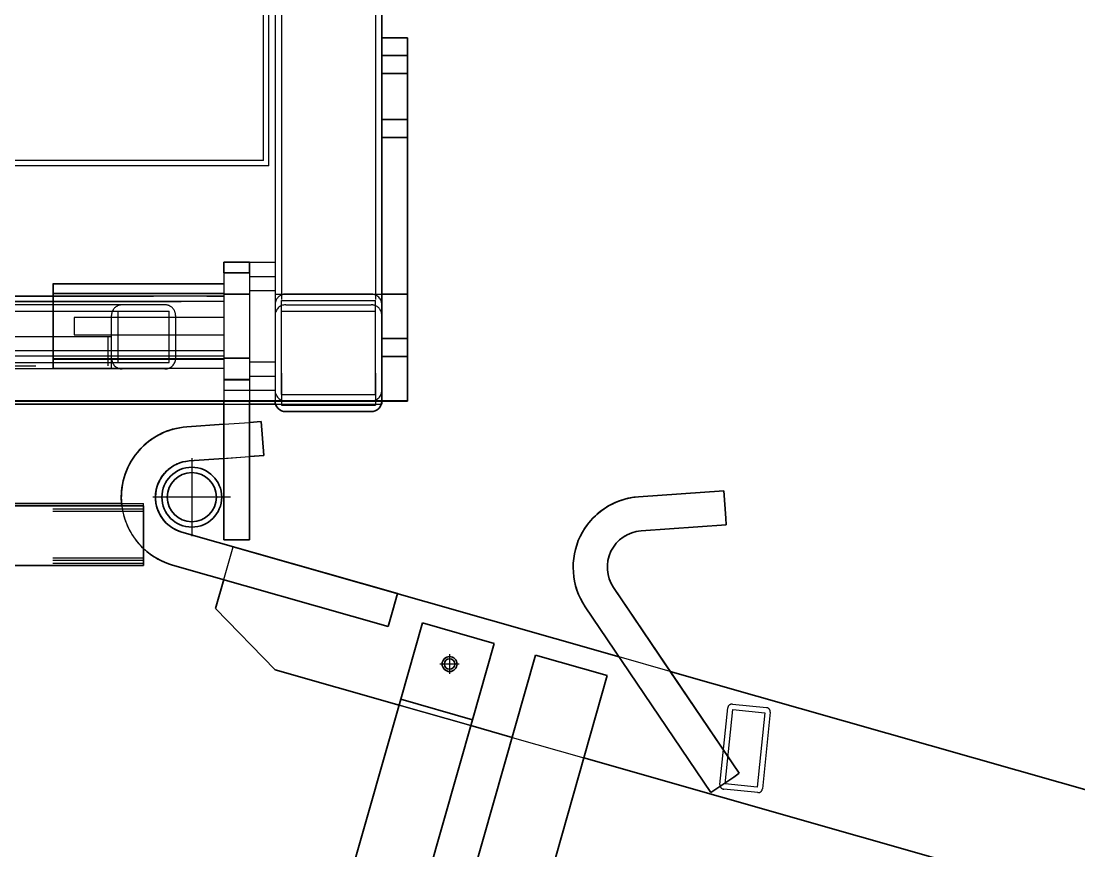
# Model space of a CAD drawing. Header units: millimetres. Extents: x -73083 to 81340, y -6859 to 6812.
# Drawn here: x -62940.3 to -62445.1, y -274.7 to 113.5 of the extents above; entities that cross this region are included whole.
import ezdxf

# ---------------------------------------------------------------- set-up
doc = ezdxf.new("R2010")
doc.units = ezdxf.units.MM
doc.linetypes.add('AM_ISO02W050', pattern=[7.5, 6, -1.5])
doc.linetypes.add('AM_ISO08W050', pattern=[18, 12, -1.5, 3, -1.5])
doc.layers.add('AM_7', color=2, linetype='AM_ISO08W050', lineweight=25)
doc.layers.add('AM_HID', color=1, linetype='AM_ISO02W050', lineweight=25)

msp = doc.modelspace()

# ---------------------------------------------------------------- linework, layer by layer
at = {"color": 7, "lineweight": 35, "ltscale": 23}
for p, q in [((-62771.43913, -64.23774), (-62771.43913, 634.25604)), ((-62771.44499, 105.78143), (-62759.44499, 105.78143)), ((-62759.44645, 105.78436), (-62759.43034, 105.78436)), ((-62759.44499, 105.78143), (-62759.44499, -64.21857)), ((-62759.43034, -14.21576), (-62759.43034, 105.78436)), ((-62759.44596, -14.21576), (-62759.43034, -14.21576)), ((-62759.43034, -64.21576), (-62759.43034, -14.21576)), ((-62771.43913, -64.23774), (-63016.43913, -64.23774)), ((-62845.4445, -64.23774), (-62845.4445, -129.24921)), ((-62833.4445, -64.23774), (-62833.4445, -129.24921)), ((-62759.44596, -64.22992), (-62771.44596, -64.22992)), ((-62771.44499, -64.21857), (-62759.44499, -64.21857)), ((-62771.44401, -65.72529), (-62771.44401, -64.22529)), ((-62759.44596, -64.22992), (-62759.44596, -64.21906)), ((-62759.4445, -64.21576), (-62759.43034, -64.21576)), ((-63016.44401, -65.72529), (-62845.44401, -65.72529)), ((-62833.44401, -65.72529), (-62821.21354, -65.72529)), ((-62776.44499, -69.21894), (-62816.44499, -69.21894)), ((-62771.67741, -65.72529), (-62771.44401, -65.72529)), ((-62833.44499, -74.22223), (-62827.89323, -73.82428)), ((-62833.4445, -74.22272), (-62827.89372, -73.82477)), ((-62827.32194, -81.80439), (-62827.89372, -73.82477)), ((-62862.80436, -76.32746), (-62845.4445, -75.08295)), ((-62862.80387, -76.32697), (-62845.44499, -75.08259)), ((-62826.74968, -89.78388), (-62827.32194, -81.80439)), ((-62861.65983, -92.28657), (-62845.4445, -91.12409)), ((-62833.4445, -90.26386), (-62826.74968, -89.78388)), ((-62651.22184, -109.06354), (-62611.32389, -106.20331)), ((-62651.22136, -109.06305), (-62611.32389, -106.20282)), ((-62610.40397, -119.03534), (-62611.32389, -106.20331)), ((-63078.02311, -112.15497), (-62893.31511, -112.15497)), ((-63078.02214, -113.23542), (-62883.02214, -113.23542)), ((-62883.02214, -127.23554), (-62883.02214, -113.23542)), ((-62650.0778, -125.02265), (-62610.17985, -122.1623)), ((-62610.17985, -122.1623), (-62610.40397, -119.03534)), ((-62883.02214, -141.23542), (-62883.02214, -127.23554)), ((-62764.11882, -154.35761), (-62865.10173, -125.59272)), ((-62764.11784, -154.357), (-62865.10124, -125.59211)), ((-62833.4445, -129.24921), (-62845.4445, -129.24921)), ((-62660.31364, -183.92621), (-62841.05827, -132.44147)), ((-63078.02214, -141.23542), (-62883.02214, -141.23542)), ((-62768.50163, -169.74543), (-62869.48503, -140.98053)), ((-62845.44108, -147.82929), (-62849.27653, -161.29377)), ((-62604.07096, -238.45588), (-62662.93913, -151.51008)), ((-62636.3737, -190.74482), (-62662.93864, -151.50947)), ((-62764.11882, -154.35761), (-62766.31022, -162.05146)), ((-62849.27653, -161.29377), (-62821.44011, -190.0185)), ((-62766.31022, -162.05146), (-62768.50163, -169.74543)), ((-62617.31999, -247.42621), (-62676.18815, -160.48041)), ((-62762.5944, -203.76093), (-62752.4318, -168.08417)), ((-62752.4318, -168.08417), (-62718.77116, -177.67255)), ((-62728.93327, -213.34931), (-62718.77116, -177.67255)), ((-62748.84733, -356.26545), (-62699.53581, -183.15156)), ((-62665.87468, -192.73981), (-62699.53581, -183.15156)), ((-62821.44011, -190.0185), (-62763.38981, -206.55402)), ((-62665.87468, -192.73981), (-62715.1862, -365.8537)), ((-60254.111, -869.32953), (-62636.37419, -190.74531)), ((-62762.5944, -203.76105), (-62915.07682, -739.07123)), ((-62728.93327, -213.34931), (-62762.5944, -203.76093)), ((-62728.93327, -213.34931), (-62881.41569, -748.65961)), ((-62729.72917, -216.14228), (-62710.49382, -221.62128)), ((-62676.83317, -231.20966), (-62282.51823, -343.52961)), ((-62606.66716, -240.21357), (-62617.31999, -247.42621)), ((-62606.66716, -240.21357), (-62604.07096, -238.45588))]:
    msp.add_line(p, q, dxfattribs=at)
for centre, radius in [((-62860.4445, -109.24311), 14), ((-62860.4445, -109.24311), 11.5), ((-62739.71061, -187.30451), 3.5), ((-62739.71061, -187.30451), 2.4585)]:
    msp.add_circle(centre, radius, dxfattribs=at)
for centre, radius, start, end in [((-62816.44499, -64.21894), 4.99998, 180.2125915, 270.0001409), ((-62776.44499, -64.21894), 5, 269.999895, 359.7872657), ((-62860.4445, -109.24299), 33, 94.1004724, 186.9488245), ((-62860.44401, -109.2425), 33, 94.1004724, 138.8301109), ((-62860.4445, -109.24299), 17, 94.1004724, 254.1004714), ((-62860.44401, -109.2425), 17, 138.840766, 254.1004714), ((-62860.44401, -109.2425), 33, 174.1004701, 186.9498218), ((-62648.86198, -141.97907), 33, 94.1004793, 214.1004794), ((-62648.86149, -141.97858), 33, 94.1004793, 138.8293049), ((-62648.86198, -141.97907), 17, 94.1004793, 214.1004794), ((-62860.4445, -109.24299), 33, 226.8349163, 254.1004782), ((-62739.71012, -187.30402), 2.4585, 315.4285624, 316.4983647)]:
    msp.add_arc(centre, radius, start, end, dxfattribs=at)
at = {"layer": 'AM_7', "ltscale": 23}
for p, q in [((-62860.4445, -91.04316), (-62860.4445, -127.44318)), ((-62842.24479, -109.24311), (-62878.6447, -109.24311)), ((-62739.71061, -182.75458), (-62739.71061, -191.85456)), ((-62735.16081, -187.30451), (-62744.26042, -187.30451))]:
    msp.add_line(p, q, dxfattribs=at)
at = {"layer": 'AM_HID', "ltscale": 23}
for p, q in [((-62821.44499, 640.77899), (-62821.44499, -64.21894)), ((-62818.44499, 638.77899), (-62818.44499, -66.21894)), ((-62774.44499, 638.77899), (-62774.44499, -66.21894)), ((-62824.43913, 45.76177), (-62824.43913, 445.76177)), ((-62826.93913, 48.26177), (-62826.93913, 443.26184)), ((-62771.44499, 105.78143), (-62771.44499, -64.21857)), ((-62771.44499, 97.46954), (-62759.44499, 97.46954)), ((-62759.43034, 97.47235), (-62771.43034, 97.47235)), ((-62771.44499, 89.09356), (-62759.44499, 89.09356)), ((-62759.43034, 89.09637), (-62771.43034, 89.09637)), ((-62771.44499, 67.46954), (-62759.44499, 67.46954)), ((-62759.43034, 67.47235), (-62771.43034, 67.47235)), ((-62771.44499, 59.09356), (-62759.44499, 59.09356)), ((-62759.43034, 59.09637), (-62771.43034, 59.09637)), ((-62826.93913, 48.26177), (-64221.93913, 48.2619)), ((-62824.43913, 45.76177), (-63016.43962, 45.76177)), ((-62845.4445, 0.75079), (-62845.4445, -64.23774)), ((-62845.4445, 0.75079), (-62833.4445, 0.75079)), ((-62845.44352, 0.7857), (-62845.44352, 0.75726)), ((-62833.44352, 0.7857), (-62845.44352, 0.7857)), ((-62845.41227, -4.23554), (-62845.41227, 0.76446)), ((-62833.41227, 0.76446), (-62845.41227, 0.76446)), ((-62833.4445, 0.78155), (-62821.4445, 0.78155)), ((-62833.4445, 0.78155), (-62833.4445, -59.21845)), ((-62833.4445, 0.75079), (-62833.4445, -64.23774)), ((-62833.41276, 0.76971), (-62821.44401, 0.76971)), ((-62833.41227, -4.23554), (-62833.41227, 0.76446)), ((-62821.4445, 0.78155), (-62821.4445, -59.21845)), ((-62845.4445, -4.24921), (-62833.4445, -4.24921)), ((-62845.4445, -4.24921), (-62833.4445, -4.24921)), ((-62833.44401, -4.24238), (-62845.44401, -4.24238)), ((-62833.44401, -4.24238), (-62845.44401, -4.24238)), ((-62833.44352, -4.21418), (-62845.44352, -4.21418)), ((-62833.44352, -4.21418), (-62845.44352, -4.21418)), ((-62845.44352, -4.2143), (-62833.44352, -4.2143)), ((-62833.44352, -4.2143), (-62845.44352, -4.2143)), ((-62833.44255, -4.21564), (-62845.44255, -4.21564)), ((-62833.44255, -4.21564), (-62845.44255, -4.21564)), ((-62845.44255, -4.21576), (-62833.44255, -4.21576)), ((-62833.44255, -4.21576), (-62845.44255, -4.21576)), ((-62845.41227, -4.23542), (-62833.41227, -4.23542)), ((-62845.41227, -4.23542), (-62833.41227, -4.23542)), ((-62845.41227, -4.23542), (-62833.41227, -4.23542)), ((-62845.41227, -4.23554), (-62845.41227, -54.23554)), ((-62833.41227, -4.23554), (-62845.41227, -4.23554)), ((-62845.41178, -4.23017), (-62833.41178, -4.23017)), ((-62845.41178, -4.23017), (-62833.41178, -4.23017)), ((-62833.41178, -4.23029), (-62845.41178, -4.23029)), ((-62845.41178, -4.23029), (-62833.41178, -4.23029)), ((-62833.41227, -4.23554), (-62833.41227, -54.23554)), ((-62845.44352, -9.46418), (-62925.44352, -9.46418)), ((-62845.44352, -9.4643), (-62925.44352, -9.4643)), ((-62925.44352, -9.4643), (-62925.44352, -48.9643)), ((-62845.44255, -9.46564), (-62925.44255, -9.46564)), ((-62845.44255, -9.46576), (-62925.44255, -9.46576)), ((-62925.41227, -9.48542), (-62925.41227, -29.23542)), ((-62845.41227, -9.48542), (-62925.41227, -9.48542)), ((-62845.41178, -9.48017), (-62925.41178, -9.48017)), ((-62845.41227, -9.48542), (-62845.41227, -29.23542)), ((-62833.4445, -5.89484), (-62821.4445, -5.89484)), ((-62833.4445, -5.89484), (-62821.4445, -5.89484)), ((-62833.4445, -5.89496), (-62821.4445, -5.89496)), ((-62833.4445, -5.89496), (-62821.4445, -5.89496)), ((-62833.44401, -5.90668), (-62821.44401, -5.90668)), ((-62833.44401, -5.90668), (-62821.44401, -5.90668)), ((-62833.44401, -5.9068), (-62821.44401, -5.9068)), ((-62833.44401, -5.9068), (-62821.44401, -5.9068)), ((-62833.44352, -5.89338), (-62821.44352, -5.89338)), ((-62833.44352, -5.8935), (-62821.44352, -5.8935)), ((-62833.44255, -5.89216), (-62821.44255, -5.89216)), ((-62833.44255, -5.89228), (-62821.44255, -5.89228)), ((-62845.44352, -13.8642), (-62925.44352, -13.8642)), ((-62845.44352, -13.8642), (-62925.44352, -13.8642)), ((-62845.44255, -13.86567), (-62925.44255, -13.86567)), ((-62845.44255, -13.86579), (-62925.44255, -13.86579)), ((-62925.41227, -13.88544), (-62845.41227, -13.88544)), ((-62925.41178, -13.88019), (-62845.41178, -13.88019)), ((-62845.4445, -14.24921), (-62833.4445, -14.24921)), ((-62845.4445, -14.24921), (-62833.4445, -14.24921)), ((-62833.44401, -14.24238), (-62845.44401, -14.24238)), ((-62833.44401, -14.24238), (-62845.44401, -14.24238)), ((-62833.44352, -14.21418), (-62845.44352, -14.21418)), ((-62833.44352, -14.2143), (-62845.44352, -14.2143)), ((-62833.44255, -14.21564), (-62845.44255, -14.21564)), ((-62833.44255, -14.21576), (-62845.44255, -14.21576)), ((-62845.41227, -14.23542), (-62833.41227, -14.23542)), ((-62845.41227, -14.23542), (-62833.41227, -14.23542)), ((-62845.41178, -14.23017), (-62833.41178, -14.23017)), ((-62845.41178, -14.23029), (-62833.41178, -14.23029)), ((-62833.4445, -12.54181), (-62821.4445, -12.54181)), ((-62833.4445, -12.54181), (-62821.4445, -12.54181)), ((-62833.4445, -12.54194), (-62821.4445, -12.54194)), ((-62833.4445, -12.54194), (-62821.4445, -12.54194)), ((-62833.44401, -12.55365), (-62821.44401, -12.55365)), ((-62833.44401, -12.55378), (-62821.44401, -12.55378)), ((-62833.44401, -12.55378), (-62821.44401, -12.55378)), ((-62833.44401, -12.55378), (-62821.44401, -12.55378)), ((-62833.44352, -12.54035), (-62821.44352, -12.54035)), ((-62833.44352, -12.54047), (-62821.44352, -12.54047)), ((-62833.44255, -12.53913), (-62821.44255, -12.53913)), ((-62833.44255, -12.53925), (-62821.44255, -12.53925)), ((-62821.44499, -14.22028), (-62816.44499, -14.22028)), ((-62816.44499, -14.21845), (-62776.44499, -14.21845)), ((-62776.44499, -14.22028), (-62816.44499, -14.22028)), ((-62816.44255, -14.21576), (-62776.44255, -14.21576)), ((-62776.44499, -14.22028), (-62771.44499, -14.22028)), ((-62759.44596, -14.22992), (-62771.44596, -14.22992)), ((-62771.4445, -14.21845), (-62759.4445, -14.21845)), ((-62845.47233, -17.73017), (-64038.47233, -17.73017)), ((-62845.47184, -17.72675), (-64038.47136, -17.72675)), ((-64038.47038, -17.71564), (-62845.47087, -17.71564)), ((-64038.46843, -17.73542), (-62845.46843, -17.73542)), ((-62845.44352, -17.71418), (-64038.44352, -17.71418)), ((-62845.44255, -15.21576), (-64038.44255, -15.21576)), ((-62845.44255, -17.71576), (-64038.44255, -17.71576)), ((-62873.02214, -19.23505), (-63648.02214, -19.23505)), ((-63198.47087, -15.21564), (-62845.47087, -15.21564)), ((-62845.44352, -15.21418), (-63016.44011, -15.21418)), ((-62845.47184, -15.22675), (-63016.44011, -15.22675)), ((-62845.47233, -15.23017), (-63016.43962, -15.23017)), ((-63016.43913, -15.23542), (-62845.46843, -15.23542)), ((-62845.47087, -15.21564), (-62845.47087, -15.22724)), ((-62845.46843, -15.23542), (-62845.46843, -43.23542)), ((-62821.44499, -19.21845), (-62821.44499, -59.21845)), ((-62818.44499, -17.21845), (-62774.44499, -17.21845)), ((-62818.44499, -61.21845), (-62818.44499, -17.21845)), ((-62818.44255, -17.21564), (-62774.44255, -17.21564)), ((-62816.44499, -19.21918), (-62776.44499, -19.21918)), ((-62774.44499, -61.21845), (-62774.44499, -17.21845)), ((-63648.02214, -22.23505), (-62871.02214, -22.23505)), ((-62898.02214, -44.23493), (-62898.02214, -24.23493)), ((-62895.02214, -22.23493), (-62895.02214, -46.23493)), ((-62871.02214, -46.23505), (-62871.02214, -22.23505)), ((-62868.02214, -24.23505), (-62868.02214, -44.23505)), ((-62818.44499, -22.21918), (-62774.44499, -22.21918)), ((-62925.41227, -29.23542), (-62925.41227, -48.98542)), ((-62845.44352, -25.21418), (-62915.44352, -25.21418)), ((-62915.44352, -25.21418), (-62915.44352, -33.21418)), ((-62845.41227, -29.23542), (-62845.41227, -48.98542)), ((-62898.02214, -34.23493), (-64108.02214, -34.23481)), ((-62915.44352, -33.21418), (-62845.44352, -33.21418)), ((-62899.52214, -47.73481), (-62899.52214, -34.23481)), ((-62898.02214, -49.23493), (-62898.02214, -34.23493)), ((-62771.44499, -35.04194), (-62759.44499, -35.04194)), ((-62771.44499, -35.04194), (-62759.44499, -35.04194)), ((-62771.4445, -35.03046), (-62759.4445, -35.03046)), ((-62771.4445, -35.03046), (-62759.4445, -35.03046)), ((-62759.44401, -35.04328), (-62771.44401, -35.04328)), ((-62759.44401, -35.0434), (-62771.44401, -35.0434)), ((-62759.43034, -35.02778), (-62771.43034, -35.02778)), ((-62759.43034, -35.02778), (-62771.43034, -35.02778)), ((-62845.47233, -40.73017), (-64038.47233, -40.73017)), ((-62845.47233, -43.23017), (-64038.47233, -43.23017)), ((-62845.47184, -40.72675), (-64038.47136, -40.72675)), ((-62845.47184, -43.22675), (-64038.47136, -43.22675)), ((-62845.47087, -40.71564), (-64038.47038, -40.71564)), ((-62845.47087, -43.21564), (-64038.47038, -43.21564)), ((-62845.46843, -40.73542), (-64038.46843, -40.73542)), ((-62845.44352, -40.71418), (-64038.44352, -40.71418)), ((-62845.44352, -43.21418), (-64038.44352, -43.21418)), ((-62845.44255, -40.71576), (-64038.44255, -40.71576)), ((-62845.44255, -43.21576), (-64038.44255, -43.21576)), ((-62845.46843, -43.23542), (-63016.43913, -43.23542)), ((-62845.44352, -44.56415), (-62925.44352, -44.56415)), ((-62845.44352, -44.56428), (-62925.44352, -44.56428)), ((-62845.44255, -44.56562), (-62925.44255, -44.56562)), ((-62845.44255, -44.56574), (-62925.44255, -44.56574)), ((-62845.4445, -44.24921), (-62833.4445, -44.24921)), ((-62845.4445, -44.24921), (-62833.4445, -44.24921)), ((-62833.44401, -44.24238), (-62845.44401, -44.24238)), ((-62833.44401, -44.24238), (-62845.44401, -44.24238)), ((-62833.44352, -44.21418), (-62845.44352, -44.21418)), ((-62833.44352, -44.2143), (-62845.44352, -44.2143)), ((-62833.44255, -44.21564), (-62845.44255, -44.21564)), ((-62833.44255, -44.21576), (-62845.44255, -44.21576)), ((-62845.41227, -44.23542), (-62833.41227, -44.23542)), ((-62845.41227, -44.23542), (-62833.41227, -44.23542)), ((-62845.41178, -44.23017), (-62833.41178, -44.23017)), ((-62845.41178, -44.23029), (-62833.41178, -44.23029)), ((-62771.44499, -43.41791), (-62759.44499, -43.41791)), ((-62771.44499, -43.41791), (-62759.44499, -43.41791)), ((-62771.4445, -43.40644), (-62759.4445, -43.40644)), ((-62771.4445, -43.40644), (-62759.4445, -43.40644)), ((-62759.44401, -43.41938), (-62771.44401, -43.41938)), ((-62759.44401, -43.41938), (-62771.44401, -43.41938)), ((-62759.43034, -43.40375), (-62771.43034, -43.40375)), ((-62759.43034, -43.40375), (-62771.43034, -43.40375)), ((-62898.02214, -49.23493), (-64108.02214, -49.23481)), ((-64106.52214, -47.73481), (-62899.52214, -47.73481)), ((-63648.02214, -46.23505), (-62871.02214, -46.23505)), ((-62873.02214, -49.23505), (-63016.43913, -49.23505)), ((-62845.44352, -48.96418), (-62925.44352, -48.96418)), ((-62845.44352, -48.9643), (-62925.44352, -48.9643)), ((-62845.44255, -48.96564), (-62925.44255, -48.96564)), ((-62845.44255, -48.96576), (-62925.44255, -48.96576)), ((-62925.41227, -44.58539), (-62845.41227, -44.58539)), ((-62845.41227, -48.98542), (-62925.41227, -48.98542)), ((-62925.41178, -44.58027), (-62845.41178, -44.58027)), ((-62845.41178, -48.98017), (-62925.41178, -48.98017)), ((-62833.4445, -45.89484), (-62821.4445, -45.89484)), ((-62833.4445, -45.89484), (-62821.4445, -45.89484)), ((-62833.4445, -45.89496), (-62821.4445, -45.89496)), ((-62833.4445, -45.89496), (-62821.4445, -45.89496)), ((-62833.44401, -45.90668), (-62821.44401, -45.90668)), ((-62833.44401, -45.90668), (-62821.44401, -45.90668)), ((-62833.44401, -45.9068), (-62821.44401, -45.9068)), ((-62833.44401, -45.9068), (-62821.44401, -45.9068)), ((-62833.44352, -45.89338), (-62821.44352, -45.89338)), ((-62833.44352, -45.8935), (-62821.44352, -45.8935)), ((-62833.44255, -45.89216), (-62821.44255, -45.89216)), ((-62833.44255, -45.89228), (-62821.44255, -45.89228)), ((-62845.4445, -54.24921), (-62833.4445, -54.24921)), ((-62845.4445, -54.24921), (-62833.4445, -54.24921)), ((-62833.44401, -54.24238), (-62845.44401, -54.24238)), ((-62833.44401, -54.24238), (-62845.44401, -54.24238)), ((-62845.44352, -54.21418), (-62833.44352, -54.21418)), ((-62833.44352, -54.21418), (-62845.44352, -54.21418)), ((-62833.44352, -54.2143), (-62845.44352, -54.2143)), ((-62833.44352, -54.2143), (-62845.44352, -54.2143)), ((-62845.44255, -54.21564), (-62833.44255, -54.21564)), ((-62833.44255, -54.21564), (-62845.44255, -54.21564)), ((-62833.44255, -54.21576), (-62845.44255, -54.21576)), ((-62833.44255, -54.21576), (-62845.44255, -54.21576)), ((-62833.41227, -54.23542), (-62845.41227, -54.23542)), ((-62845.41227, -54.23542), (-62833.41227, -54.23542)), ((-62845.41227, -54.23542), (-62833.41227, -54.23542)), ((-62845.41227, -54.23554), (-62845.41227, -59.23554)), ((-62845.41227, -54.23554), (-62833.41227, -54.23554)), ((-62833.41178, -54.23017), (-62845.41178, -54.23017)), ((-62845.41178, -54.23017), (-62833.41178, -54.23017)), ((-62845.41178, -54.23029), (-62833.41178, -54.23029)), ((-62845.41178, -54.23029), (-62833.41178, -54.23029)), ((-62833.4445, -52.54181), (-62821.4445, -52.54181)), ((-62833.4445, -52.54181), (-62821.4445, -52.54181)), ((-62833.4445, -52.54194), (-62821.4445, -52.54194)), ((-62833.4445, -52.54194), (-62821.4445, -52.54194)), ((-62833.44401, -52.55365), (-62821.44401, -52.55365)), ((-62833.44401, -52.55378), (-62821.44401, -52.55378)), ((-62833.44401, -52.55378), (-62821.44401, -52.55378)), ((-62833.44401, -52.55378), (-62821.44401, -52.55378)), ((-62833.44352, -52.54035), (-62821.44352, -52.54035)), ((-62833.44352, -52.54047), (-62821.44352, -52.54047)), ((-62833.44255, -52.53913), (-62821.44255, -52.53913)), ((-62833.44255, -52.53925), (-62821.44255, -52.53925)), ((-62833.41227, -54.23554), (-62833.41227, -59.23554)), ((-62845.44352, -59.2143), (-62833.44352, -59.2143)), ((-62845.41227, -59.23554), (-62833.41227, -59.23554)), ((-62833.4445, -59.21845), (-62821.4445, -59.21845)), ((-62833.41276, -59.23029), (-62821.44401, -59.23029)), ((-63016.44401, -64.22529), (-62771.44401, -64.22529)), ((-62816.44694, -64.22345), (-63016.44206, -64.22345)), ((-62821.44499, -64.23749), (-62821.44499, -64.21894)), ((-62818.44499, -61.21845), (-62774.44499, -61.21845)), ((-62818.44255, -61.21564), (-62774.44255, -61.21564)), ((-62776.44499, -64.21857), (-62816.44499, -64.21857)), ((-62776.44255, -64.21564), (-62816.44255, -64.21564)), ((-62771.44206, -64.22345), (-62776.44303, -64.22345)), ((-62771.44499, -64.21894), (-62771.44499, -64.23749)), ((-62845.44401, -65.72529), (-62833.44401, -65.72529)), ((-62821.21354, -65.72529), (-62771.67741, -65.72529)), ((-62818.44499, -66.21894), (-62774.44499, -66.21894)), ((-62845.44499, -75.08259), (-62833.44499, -74.22223)), ((-62845.4445, -75.08295), (-62833.4445, -74.22272)), ((-62861.65983, -92.28608), (-62826.74919, -89.78327)), ((-62845.4445, -91.12409), (-62833.4445, -90.26386)), ((-62893.31511, -112.15497), (-62883.02165, -112.15497)), ((-62883.02165, -114.51459), (-62883.02165, -112.15497)), ((-64133.02214, -115.73542), (-62883.02214, -115.73542)), ((-64133.02165, -114.65497), (-62883.02165, -114.65497)), ((-62650.07731, -125.02204), (-62610.17936, -122.16181)), ((-62845.44108, -147.82929), (-62841.05827, -132.44147)), ((-64133.02165, -137.65497), (-62883.02165, -137.65497)), ((-64133.02214, -138.73542), (-62883.02214, -138.73542)), ((-64133.02165, -140.15497), (-62883.02165, -140.15497)), ((-62768.50163, -169.74494), (-62869.48454, -140.98005)), ((-62617.3195, -247.42573), (-62676.18718, -160.47992)), ((-62636.37419, -190.74531), (-62660.31364, -183.92621)), ((-62604.07096, -238.45539), (-62636.3737, -190.74482)), ((-62763.38981, -206.55402), (-62729.72917, -216.14228)), ((-62729.72917, -216.14228), (-62763.38981, -206.55402)), ((-62763.38932, -206.55341), (-62729.72868, -216.14179)), ((-62728.93278, -213.34882), (-62762.59391, -203.76044)), ((-62613.15544, -243.66095), (-62609.45475, -207.85151)), ((-62607.25993, -206.06769), (-62591.34489, -207.71235)), ((-62610.61686, -243.42048), (-62607.0197, -208.6059)), ((-62607.0197, -208.6059), (-62592.09928, -210.14765)), ((-62592.09928, -210.14765), (-62595.69645, -244.96235)), ((-62589.5612, -209.90729), (-62593.26139, -245.71662)), ((-62710.49382, -221.62128), (-62676.83317, -231.20966)), ((-62595.45622, -247.50043), (-62611.37126, -245.8559)), ((-62595.69645, -244.96235), (-62610.61686, -243.42048))]:
    msp.add_line(p, q, dxfattribs=at)
for centre, radius, start, end in [((-62816.44401, -19.21711), 5, 90.0118392, 180.0158957), ((-62816.44255, -19.21564), 4.99999, 89.9999615, 180.0000087), ((-62776.44401, -19.21711), 5, 359.9841015, 90.0118392), ((-62776.44255, -19.21576), 5, 0.0001257, 90.0000025), ((-62893.02214, -24.23261), 5, 90.0035337, 180.0259634), ((-62873.02214, -24.23261), 5, 359.9717357, 90.0037454), ((-62816.44499, -24.21918), 5, 89.9998932, 179.9997728), ((-62776.44499, -24.21918), 4.99998, 0.0000825, 90.0001391), ((-62893.02214, -44.23261), 5, 180.0259634, 269.9964663), ((-62873.02214, -44.23261), 5, 269.9962614, 359.9717357), ((-62816.44401, -59.21711), 5, 180.0164284, 269.987669), ((-62816.44255, -59.21564), 5, 180.0001316, 270.0000043), ((-62776.44401, -59.21711), 5, 269.987669, 359.9835647), ((-62776.44255, -59.21564), 4.99999, 269.9999633, 0.0000123), ((-62860.44401, -109.2425), 33, 138.8301109, 174.1004701), ((-62860.44401, -109.2425), 17, 94.1004724, 138.840766), ((-62860.4445, -109.24299), 33, 186.9488245, 226.8349163), ((-62860.44401, -109.2425), 33, 186.9498218, 254.1004782), ((-62648.86149, -141.97858), 33, 138.8293049, 214.1004794), ((-62648.86149, -141.97858), 17, 94.1004793, 214.1004794), ((-62607.4655, -208.05707), 2, 84.1004744, 174.1004701), ((-62591.55046, -209.70173), 2, 354.1004758, 84.1004744), ((-62611.16569, -243.86652), 2, 174.1004701, 264.1004762), ((-62595.25065, -245.51105), 2, 264.1004762, 354.1004758)]:
    msp.add_arc(centre, radius, start, end, dxfattribs=at)

doc.saveas('drawing.dxf')
